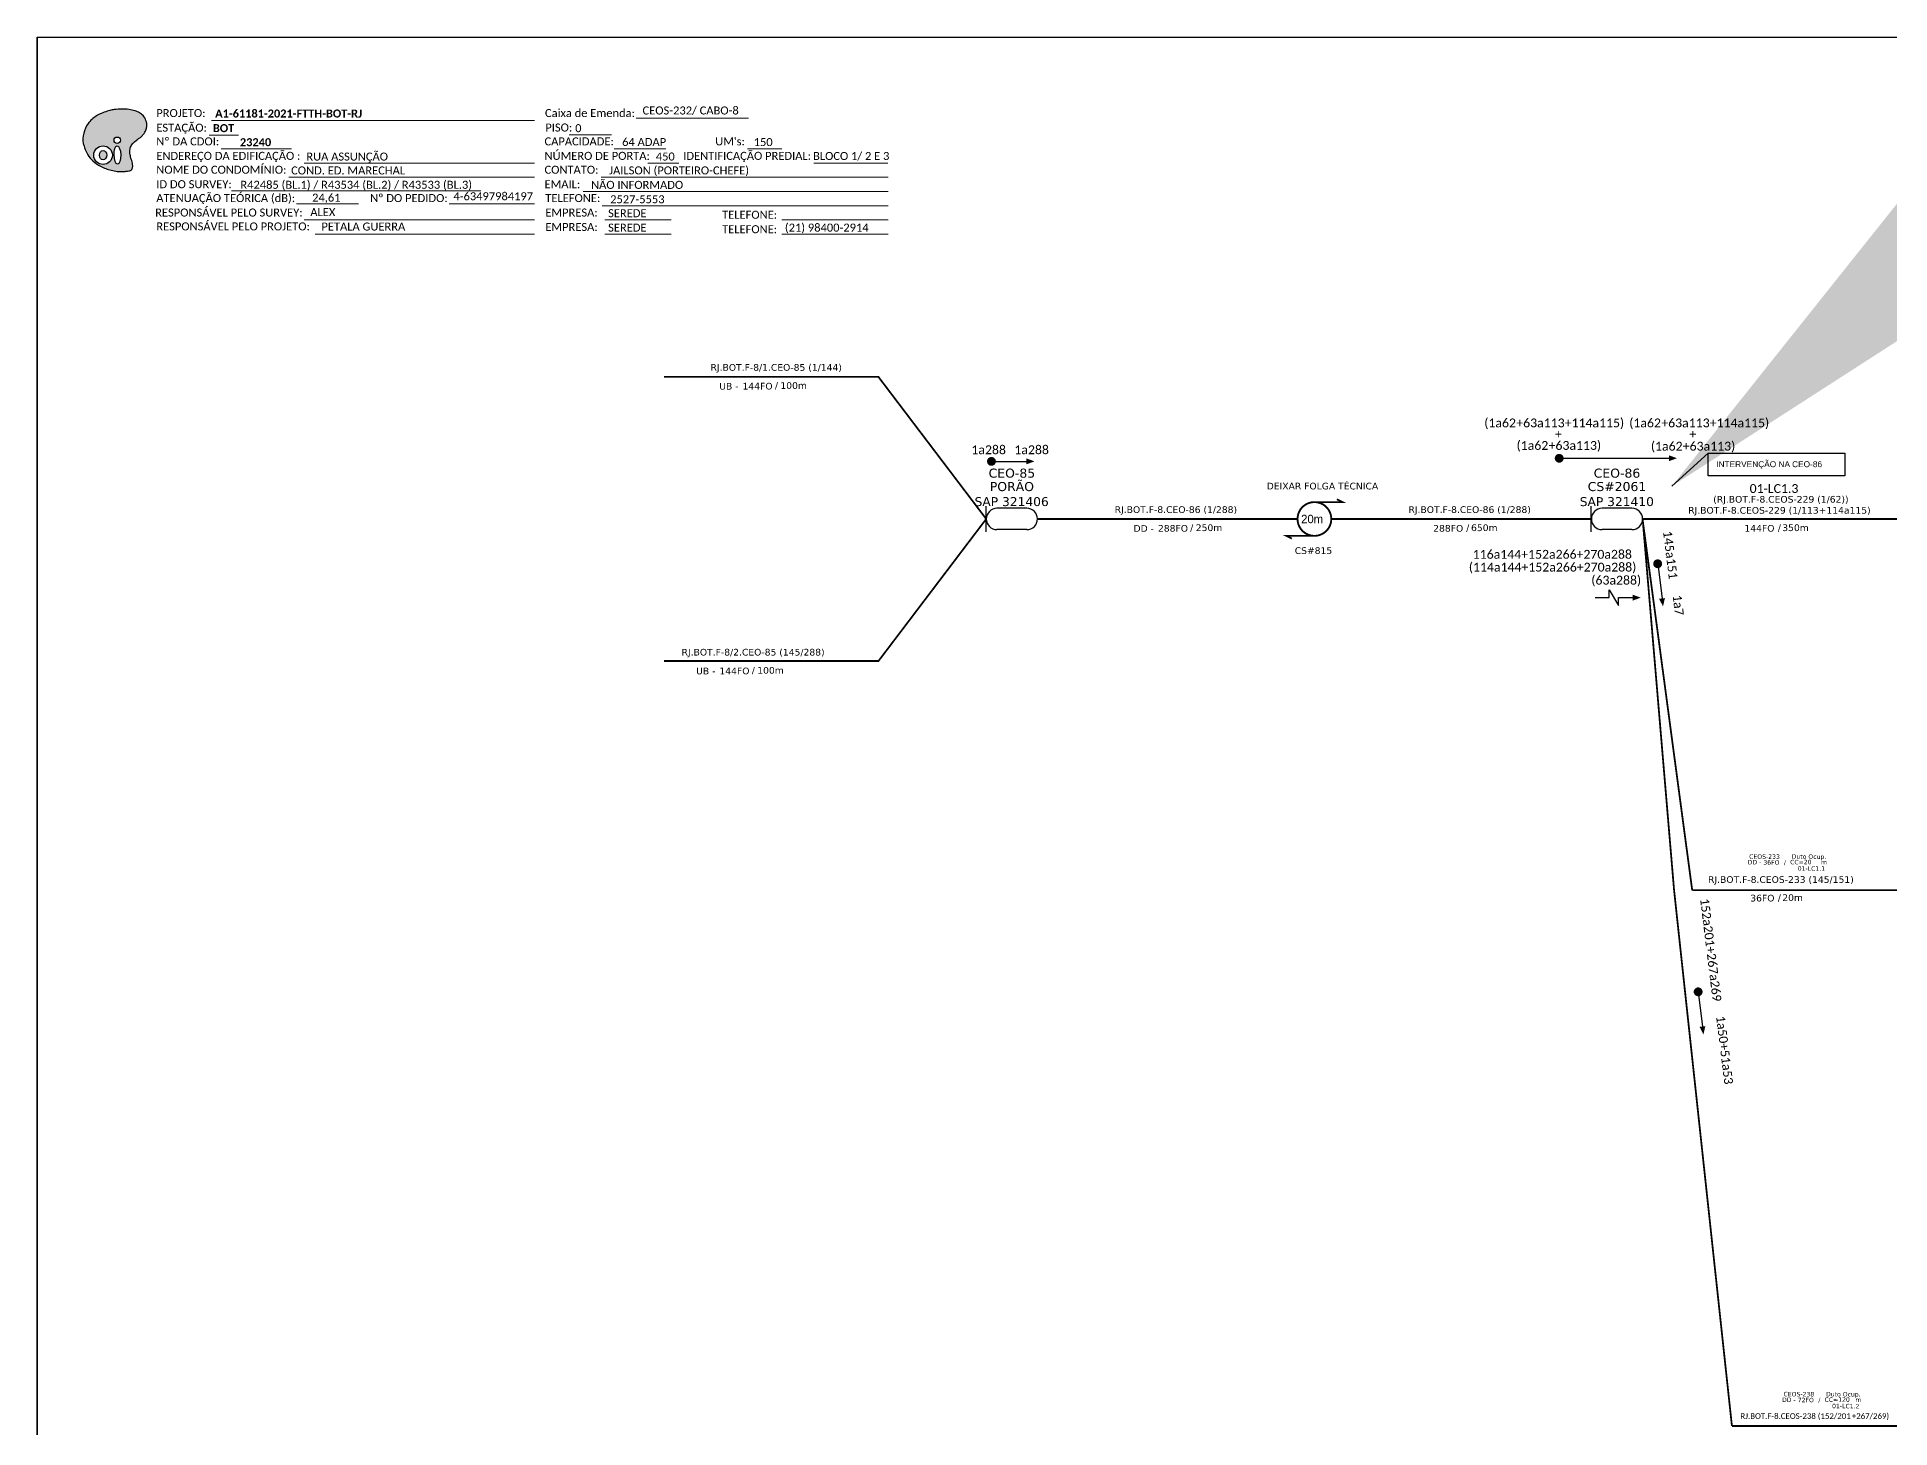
# Model space of a CAD drawing. Extents: x -4 to 1788, y 1 to 595.
# Drawn here: x -3.8 to 411.3, y 283.6 to 595.3 of the extents above; entities that cross this region are included whole.
import ezdxf
from ezdxf.enums import TextEntityAlignment as Align

# ---------------------------------------------------------------- set-up
doc = ezdxf.new("R2010")
doc.units = 0
doc.layers.add('10.4-Postes', color=1, linetype='Continuous', lineweight=0)
doc.layers.add('40.1-ETIQUETAS', color=1, linetype='Continuous', lineweight=20)
for name, color, linetype in [('20.4-CEOS', 1, 'Continuous'), ('20.5-CABO AÉREO', 1, 'Continuous'), ('label_cabos', 7, 'Continuous'), ('SETA', 7, 'Continuous')]:
    doc.layers.add(name, color=color, linetype=linetype)
doc.styles.add('ARIAL', font='arial.ttf')
doc.styles.add('MtXpl_Calibri', font='calibri.ttf')
doc.styles.add('ROMANS', font='romans.shx')
doc.styles.add('siredit', font='verdana.ttf')
doc.styles.add('WMF-Calibri0', font='calibri.ttf')
doc.styles.add('WMF-Calibri1', font='calibrib.ttf')
doc.dimstyles.new('CL', dxfattribs={"dimtxt": 1, "dimasz": 2, "dimexe": 0.18, "dimexo": 0.0625, "dimgap": 0.09, "dimtad": 0, "dimdec": 0, "dimrnd": 1, "dimzin": 0, "dimdsep": 46, "dimtxsty": 'siredit', "dimblk": 'NONE', "dimcen": 0, "dimse1": 1, "dimse2": 1, "dimsd1": 1, "dimsd2": 1, "dimclrt": 7, "dimadec": 0, "dimazin": 0, "dimtfac": 1, "dimtdec": 0, "dimtofl": 0, "dimtmove": 0, "dimatfit": 3, "dimfxl": 1, "dimtolj": 1, "dimtzin": 0, "dimarcsym": 0})

# ---------------------------------------------------------------- blocks, each defined once
blk = doc.blocks.new('OI')
h = blk.add_hatch(color=40)
edge = h.paths.add_edge_path()
edge.add_spline(control_points=[(4.35, -0.67), (3.92, -0.99), (3.26, -1.5), (2.81, -2.59), (2.9, -3.5), (3.06, -4.27), (3.31, -4.85), (3.37, -5.39), (3.4, -5.88), (3.2, -6.4), (2.54, -6.61), (1.65, -6.63), (0.55, -6.67), (-0.56, -6.42), (-1.61, -6.14), (-2.77, -5.61), (-3.92, -4.77), (-4.89, -3.7), (-5.34, -2.65), (-5.6, -1.94), (-5.85, -0.96), (-5.71, 0.47), (-5.1, 2.02), (-4.14, 3.02), (-3.3, 3.61), (-2.37, 4.16), (-1.36, 4.44), (-0.56, 4.7), (0.79, 4.85), (2.24, 4.97), (3.79, 4.57), (4.67, 4.21), (5.44, 3.65), (5.76, 2.99), (6.03, 2.21), (6.01, 1.46), (5.72, 0.64), (5.31, 0.08), (4.88, -0.38), (4.51, -0.55), (4.35, -0.67)], knot_values=[0, 0, 0, 0, 1.60434, 2.417191, 3.427595, 4.282808, 4.776746, 5.304182, 5.888771, 6.258406, 6.858137, 7.79129, 8.986195, 10.124242, 11.187857, 12.242908, 13.953784, 15.414161, 16.515391, 17.349188, 17.675853, 19.552021, 21.515531, 22.568638, 23.63245, 24.621084, 25.782718, 26.745347, 27.142653, 29.870543, 31.004649, 31.921532, 32.709589, 33.801391, 34.042471, 35.192333, 35.971461, 36.628871, 37.254359, 37.836911, 37.836911, 37.836911, 37.836911], degree=3, periodic=0)
h.paths.add_polyline_path([(1.13, -0.87, -1), (-0.04, -0.87, -1)], flags=16)
edge = h.paths.add_edge_path(flags=16)
edge.add_ellipse((0.56, -3.59), major_axis=(-0.02, 1.71), ratio=0.361305, start_angle=0, end_angle=360)
h.paths.add_polyline_path([(-0.36, -3.62, -1), (-3.8, -3.62, -1)], flags=16)
edge = h.paths.add_edge_path(flags=0)
edge.add_ellipse((-2.08, -3.62), major_axis=(0, 0.885), ratio=0.758294, start_angle=0, end_angle=360)
at = {"color": 40}
for centre, radius in [((-2.08, -3.62), 1.72), ((0.54, -0.87), 0.587)]:
    blk.add_circle(centre, radius, dxfattribs=at)
blk.add_ellipse((-2.08, -3.62), major_axis=(0, 0.885), ratio=0.758294, start_param=-3.141592653589792, end_param=3.141592653589792, dxfattribs=at)
blk.add_ellipse((0.56, -3.59), major_axis=(-0.02, 1.71), ratio=0.361305, dxfattribs=at)
at = {"color": 40, "start_tangent": (-0.800898, -0.598801), "end_tangent": (-0.800898, -0.598801)}
blk.add_spline([(4.35, -0.67), (3.2, -1.78), (2.9, -2.54), (2.92, -3.55), (3.12, -4.38), (3.28, -4.85), (3.37, -5.37), (3.35, -5.95), (3.2, -6.29), (2.66, -6.55), (1.73, -6.63), (0.54, -6.62), (-0.58, -6.41), (-1.6, -6.11), (-2.56, -5.67), (-3.95, -4.67), (-4.89, -3.56), (-5.37, -2.56), (-5.64, -1.78), (-5.72, -1.46), (-5.63, 0.42), (-4.84, 2.22), (-4.13, 2.99), (-3.27, 3.62), (-2.4, 4.09), (-1.3, 4.47), (-0.37, 4.72), (0.02, 4.77), (2.75, 4.8), (3.85, 4.53), (4.69, 4.16), (5.31, 3.68), (5.85, 2.73), (5.93, 2.5), (5.94, 1.35), (5.67, 0.62), (5.29, 0.08), (4.84, -0.36), (4.35, -0.67)], degree=3, dxfattribs=at)
blk = doc.blocks.new('ETIQUETA_RS5F')
at = {"layer": '40.1-ETIQUETAS', "color": 0, "style": 'siredit'}
blk.add_text('/', height=1.5, dxfattribs=at).set_placement((1.58, -1.95), align=Align.MIDDLE_RIGHT)
for tag, p in [('ETIQUETA_R_PRIMARIA', (1.21, 4.1)), ('ETIQUETA_R_SECUNDARIA', (1.21, 2.1)), ('F_ATIVAS/F_MORTAS', (1.14, -4.24))]:
    blk.add_attdef(tag, text='', height=1.5, dxfattribs=at).set_placement(p, align=Align.MIDDLE_CENTER)
for tag, p in [('TIPO_CABO', (-6.58, -2.12)), ('CAP_CABO', (0.4, -2.09))]:
    blk.add_attdef(tag, text='', height=1.5, dxfattribs=at).set_placement(p, align=Align.MIDDLE_RIGHT)
blk.add_attdef('METROS', text='', height=1.5, dxfattribs=at).set_placement((2.14, -1.95), align=Align.MIDDLE_LEFT)
for tag, p in [('FUSÃO_1', (0.85, -8.39)), ('FUSÃO_2', (0.85, -10.6)), ('FUSÃO_3', (0.85, -12.93)), ('FUSÃO_4', (0.85, -15.14)), ('FUSÃO_5', (0.85, -17.16))]:
    blk.add_attdef(tag, text='', height=1.5, dxfattribs=at).set_placement(p, align=Align.CENTER)
blk = doc.blocks.new('_None')
blk = doc.blocks.new('Inst CB DT OCUP CFOA-SM-DD-S-72')
at = {"layer": 'label_cabos', "color": 0, "style": 'siredit'}
for tag, flags, p in [('ID_ATIVIDADE', 3, (1.31, 2.67)), ('FATOR', 1, (11.56, 2.55))]:
    blk.add_attdef(tag, text='', height=1, rotation=359.69, dxfattribs=dict(at, flags=flags)).set_placement(p, align=Align.MIDDLE_CENTER)
for tag, p in [('TIPO_CABO', (1.11, 0)), ('DESTINO_CABO', (3.13, 1.26)), ('CABO', (4.69, -0.05)), ('/', (7.71, -0.05)), ('LANCE', (10.41, 0.02)), ('TIPO_CABO', (13.11, 1.24)), ('UND', (16.46, 0)), ('FID', (13.65, -1.41))]:
    blk.add_attdef(tag, text='', height=1, rotation=359.69, dxfattribs=at).set_placement(p, align=Align.MIDDLE_CENTER)
blk.add_attdef('QTDE', (11.93, -0.45), '', height=1, rotation=359.69, dxfattribs=at)
blk = doc.blocks.new('Inst CB DT OCUP CFOA-SM-DD-S-36')
at = {"layer": 'label_cabos', "color": 0, "style": 'siredit'}
for tag, flags, p in [('ID_ATIVIDADE', 3, (1.31, 2.67)), ('FATOR', 1, (11.56, 2.55))]:
    blk.add_attdef(tag, text='', height=1, rotation=359.69, dxfattribs=dict(at, flags=flags)).set_placement(p, align=Align.MIDDLE_CENTER)
for tag, p in [('TIPO_CABO', (1.11, 0)), ('DESTINO_CABO', (3.13, 1.26)), ('CABO', (4.69, -0.05)), ('/', (7.71, -0.05)), ('LANCE', (10.41, 0.02)), ('TIPO_CABO', (13.11, 1.24)), ('UND', (16.46, 0)), ('FID', (13.65, -1.41))]:
    blk.add_attdef(tag, text='', height=1, rotation=359.69, dxfattribs=at).set_placement(p, align=Align.MIDDLE_CENTER)
blk.add_attdef('QTDE', (11.93, -0.45), '', height=1, rotation=359.69, dxfattribs=at)
blk = doc.blocks.new('*U112')
at = {"color": 3}
blk.add_lwpolyline([(0.0000405, 0.000041), (0.0001936, 0.000041), (0.0001936, 0.0000158), (0.0000405, 0.0000158)], close=True, dxfattribs=at)
at = {"color": 3, "style": 'ARIAL'}
blk.add_attdef('SERVIÇO_EM_EMENDA_EXIST', text='', height=0.00000666, dxfattribs=at).set_placement((0.0001321, 0.0000254), align=Align.RIGHT)
blk.add_attdef('FID', (0.0001344, 0.0000254), '', height=0.00000666, dxfattribs=at)
at = {"layer": '10.4-Postes', "lineweight": 0, "style": 'ROMANS'}
for tag, p, flags in [('ID_ATIVIDADE', (-0.0000068, -0.0000086), 3), ('QTDE', (-0.000006, -0.000014), 3), ('FATOR', (-0.0000019, -0.0000113), 1)]:
    blk.add_attdef(tag, p, '', height=0.00000209, dxfattribs=dict(at, flags=flags))
at = {"color": 3}
blk.add_leader([(-0.0000002, 0.0000042), (0.0000405, 0.000041)], dimstyle='CL', override={"dimgap": 0.09, "dimtad": 0}, dxfattribs=at)

msp = doc.modelspace()

# ---------------------------------------------------------------- linework, layer by layer
msp.add_line((-3.83, 595.26), (-3.83, 1.26))
at = {"color": 7}
msp.add_lwpolyline([(-3.83, 595.26), (837.17, 595.26), (837.17, 1.26), (-3.83, 1.26)], close=True, dxfattribs=at)
at = {"color": 7, "lineweight": 0}
for points in [[(130.43, 577.07), (155.56, 577.07)], [(34.76, 573.3), (41.31, 573.3)], [(35.28, 576.58), (107.59, 576.58)], [(115.38, 573.34), (124.87, 573.34)], [(37.42, 570.23), (53.18, 570.23)], [(125.43, 570.23), (137.05, 570.23)], [(155.37, 570.23), (163.04, 570.23)], [(55.99, 566.99), (107.59, 566.99)], [(133.02, 566.99), (139.96, 566.99)], [(170.19, 566.99), (186.81, 566.99)], [(39.74, 560.82), (95.56, 560.82)], [(52.58, 563.88), (107.59, 563.88)], [(118.51, 560.64), (186.84, 560.64)], [(122.55, 563.88), (186.84, 563.88)], [(54.28, 557.85), (68.22, 557.85)], [(88.51, 557.85), (107.61, 557.85)], [(122.79, 557.41), (186.84, 557.41)], [(55.99, 554.29), (107.59, 554.29)], [(123.4, 554.29), (138.2, 554.29)], [(163, 554.29), (186.84, 554.29)], [(58.48, 551.06), (107.59, 551.06)], [(123.4, 551.06), (138.2, 551.06)], [(163, 551.06), (186.84, 551.06)]]:
    msp.add_lwpolyline(points, dxfattribs=at)
at = {"color": 7}
for points, const_width in [([(209.5, 500.17, 1), (210.49, 500.17, 1)], 0.99), ([(282.35, 491.05, 1.000012), (282.35, 483.49, 0.999978)], 0.42)]:
    msp.add_lwpolyline(points, format="xyb", close=True, dxfattribs=dict(at, const_width=const_width))
at = {"color": 0, "const_width": 0.99}
for points in [[(336.7, 500.87, 1), (337.69, 500.87, 1)], [(359.19, 477.72, 1), (359.32, 476.74, 1)], [(368.26, 381.81, 1), (368.38, 380.82, 1)]]:
    msp.add_lwpolyline(points, format="xyb", close=True, dxfattribs=at)
at = {"color": 7, "const_width": 0.394}
for points in [[(282.35, 491.05), (288.65, 491.05), (287.39, 491.68)], [(282.35, 483.49), (276.05, 483.49), (277.31, 482.86)]]:
    msp.add_lwpolyline(points, dxfattribs=at)
at = {"color": 0}
msp.add_lwpolyline([(348.4, 469.64), (348.4, 471.39), (350.49, 467.89), (350.5, 469.64)], dxfattribs=at)
at = {"layer": '20.4-CEOS', "color": 7}
for p, q in [((217.92, 489.66), (211.21, 489.66)), ((217.92, 484.88), (211.21, 484.88))]:
    msp.add_line(p, q, dxfattribs=at)
at = {"layer": '20.4-CEOS', "color": 5}
for p, q in [((353.5, 489.66), (346.79, 489.66)), ((353.5, 484.88), (346.79, 484.88))]:
    msp.add_line(p, q, dxfattribs=at)
at = {"layer": '20.4-CEOS', "color": 7}
msp.add_lwpolyline([(208.82, 484.38), (208.82, 490.15)], dxfattribs=at)
at = {"layer": '20.4-CEOS', "color": 5}
msp.add_lwpolyline([(344.39, 484.38), (344.39, 490.15)], dxfattribs=at)
at = {"layer": '20.4-CEOS', "color": 7}
for centre, start, end in [((211.21, 487.27), 90, 270), ((217.92, 487.27), 270, 90)]:
    msp.add_arc(centre, 2.39, start, end, dxfattribs=at)
at = {"layer": '20.4-CEOS', "color": 5}
for centre, start, end in [((346.79, 487.27), 90, 270), ((353.5, 487.27), 270, 90)]:
    msp.add_arc(centre, 2.39, start, end, dxfattribs=at)
at = {"layer": '20.5-CABO AÉREO', "color": 7, "ltscale": 50, "const_width": 0.4}
for points in [[(136.6, 519.1), (184.68, 519.1), (208.82, 487.27)], [(136.6, 455.44), (184.68, 455.44), (208.82, 487.27)], [(220.32, 487.27), (278.57, 487.27)], [(355.89, 487.27), (355.86, 487.27), (366.99, 404.09)], [(355.89, 487.27), (362.93, 404.09), (375.89, 284.03)], [(366.99, 404.09), (414.14, 404.09)], [(375.89, 284.03), (414.04, 284.03)]]:
    msp.add_lwpolyline(points, dxfattribs=at)
at = {"layer": '40.1-ETIQUETAS', "color": 7, "const_width": 0.4}
msp.add_lwpolyline([(286.13, 487.27), (344.39, 487.27)], dxfattribs=at)
at = {"layer": '40.1-ETIQUETAS', "color": 5, "const_width": 0.4}
msp.add_lwpolyline([(355.86, 487.27), (414.12, 487.27)], dxfattribs=at)
at = {"layer": 'SETA', "color": 7}
msp.add_lwpolyline([(210, 500.17), (218.51, 500.17)], dxfattribs=at)
at = {"layer": 'SETA', "color": 0}
for points in [[(337.2, 500.87), (362.45, 500.87)], [(359.26, 477.23), (360.3, 468.79)], [(345.24, 469.64), (348.4, 469.64)], [(350.5, 469.64), (353.66, 469.64)], [(368.32, 381.31), (369.36, 372.87)]]:
    msp.add_lwpolyline(points, dxfattribs=at)
at = {"layer": 'SETA', "color": 7}
msp.add_solid([(217.83, 500.84), (219.64, 500.18), (217.83, 499.52)], dxfattribs=at)
at = {"layer": 'SETA', "color": 0}
for points in [[(361.77, 501.54), (363.59, 500.88), (361.77, 500.22)], [(353.66, 470.3), (355.47, 469.64), (353.66, 468.98)], [(360.88, 469.55), (360.45, 467.67), (359.57, 469.39)], [(369.94, 373.63), (369.51, 371.75), (368.63, 373.47)]]:
    msp.add_solid(points, dxfattribs=at)

# ---------------------------------------------------------------- block references
at = {"color": 7, "xscale": 1.213923925163967, "yscale": 1.213923925163967, "zscale": 1.213923925163967, "rotation": 0.1532896023949059}
msp.add_blockref('OI', (13.47, 573.2), dxfattribs=at)
at = {"color": 0, "lineweight": 0, "xscale": 199999.9999999376, "yscale": 199999.9999999376, "zscale": 199999.9999999376}
msp.add_blockref('*U112', (362.49, 493.8), dxfattribs=at).add_auto_attribs({'SERVIÇO_EM_EMENDA_EXIST': 'INTERVENÇÃO NA', 'FID': 'CEO-86'})
at = {"color": 7, "lineweight": 0}
ref = msp.add_blockref('Inst CB DT OCUP CFOA-SM-DD-S-36', (380.05, 410.36), dxfattribs=at)
ref.add_attrib('DESTINO_CABO', 'CEOS-233', dxfattribs={"layer": 'label_cabos', "color": 0, "height": 1, "rotation": 359.69, "style": 'siredit'}).set_placement((383.19, 411.62), align=Align.MIDDLE_CENTER)
ref.add_attrib('TIPO_CABO', 'Duto Ocup.', dxfattribs={"layer": 'label_cabos', "color": 0, "height": 1, "rotation": 359.69, "style": 'siredit'}).set_placement((393.16, 411.61), align=Align.MIDDLE_CENTER)
ref.add_attrib('/', '/', dxfattribs={"layer": 'label_cabos', "color": 0, "height": 1, "rotation": 359.69, "style": 'siredit'}).set_placement((387.77, 410.31), align=Align.MIDDLE_CENTER)
ref.add_attrib('FID', '01-LC1.1', dxfattribs={"layer": 'label_cabos', "color": 0, "height": 1, "rotation": 359.69, "style": 'siredit'}).set_placement((393.7, 408.95), align=Align.MIDDLE_CENTER)
ref.add_attrib('LANCE', 'CC=', dxfattribs={"layer": 'label_cabos', "color": 0, "height": 1, "rotation": 359.69, "style": 'siredit'}).set_placement((390.46, 410.38), align=Align.MIDDLE_CENTER)
ref.add_attrib('UND', 'm', dxfattribs={"layer": 'label_cabos', "color": 0, "height": 1, "rotation": 359.69, "style": 'siredit'}).set_placement((396.52, 410.36), align=Align.MIDDLE_CENTER)
ref.add_attrib('CABO', '36FO', dxfattribs={"layer": 'label_cabos', "color": 0, "height": 1, "rotation": 359.69, "style": 'siredit'}).set_placement((384.74, 410.31), align=Align.MIDDLE_CENTER)
ref.add_attrib('TIPO_CABO', 'DD - ', dxfattribs={"layer": 'label_cabos', "color": 0, "height": 1, "rotation": 359.69, "style": 'siredit'}).set_placement((381.17, 410.36), align=Align.MIDDLE_CENTER)
ref.add_attrib('QTDE', '20', (391.98, 409.91), dxfattribs={"layer": 'label_cabos', "color": 0, "height": 1, "rotation": 359.69, "style": 'siredit'})
at = {"color": 6, "lineweight": 0}
ref = msp.add_blockref('Inst CB DT OCUP CFOA-SM-DD-S-72', (387.76, 289.9), dxfattribs=at)
ref.add_attrib('DESTINO_CABO', 'CEOS-238', dxfattribs={"layer": 'label_cabos', "color": 0, "height": 1, "rotation": 359.69, "style": 'siredit'}).set_placement((390.89, 291.16), align=Align.MIDDLE_CENTER)
ref.add_attrib('TIPO_CABO', 'Duto Ocup.', dxfattribs={"layer": 'label_cabos', "color": 0, "height": 1, "rotation": 359.69, "style": 'siredit'}).set_placement((400.86, 291.15), align=Align.MIDDLE_CENTER)
ref.add_attrib('/', '/', dxfattribs={"layer": 'label_cabos', "color": 0, "height": 1, "rotation": 359.69, "style": 'siredit'}).set_placement((395.47, 289.85), align=Align.MIDDLE_CENTER)
ref.add_attrib('FID', '01-LC1.2', dxfattribs={"layer": 'label_cabos', "color": 0, "height": 1, "rotation": 359.69, "style": 'siredit'}).set_placement((401.4, 288.49), align=Align.MIDDLE_CENTER)
ref.add_attrib('LANCE', 'CC=', dxfattribs={"layer": 'label_cabos', "color": 0, "height": 1, "rotation": 359.69, "style": 'siredit'}).set_placement((398.17, 289.92), align=Align.MIDDLE_CENTER)
ref.add_attrib('UND', 'm', dxfattribs={"layer": 'label_cabos', "color": 0, "height": 1, "rotation": 359.69, "style": 'siredit'}).set_placement((404.22, 289.9), align=Align.MIDDLE_CENTER)
ref.add_attrib('CABO', '72FO', dxfattribs={"layer": 'label_cabos', "color": 0, "height": 1, "rotation": 359.69, "style": 'siredit'}).set_placement((392.44, 289.85), align=Align.MIDDLE_CENTER)
ref.add_attrib('TIPO_CABO', 'DD - ', dxfattribs={"layer": 'label_cabos', "color": 0, "height": 1, "rotation": 359.69, "style": 'siredit'}).set_placement((388.87, 289.9), align=Align.MIDDLE_CENTER)
ref.add_attrib('QTDE', '120', (399.69, 289.45), dxfattribs={"layer": 'label_cabos', "color": 0, "height": 1, "rotation": 359.69, "style": 'siredit'})
at = {"layer": '40.1-ETIQUETAS', "color": 0}
ref = msp.add_blockref('ETIQUETA_RS5F', (160.59, 519.13), dxfattribs=at)
ref.add_attrib('ETIQUETA_R_SECUNDARIA', 'RJ.BOT.F-8/1.CEO-85 (1/144)', dxfattribs={"color": 0, "height": 1.5, "style": 'siredit'}).set_placement((161.77, 521.23), align=Align.MIDDLE_CENTER)
ref.add_attrib('TIPO_CABO', 'UB - ', dxfattribs={"color": 0, "height": 1.5, "style": 'siredit'}).set_placement((153.97, 517.01), align=Align.MIDDLE_RIGHT)
ref.add_attrib('CAP_CABO', '144FO', dxfattribs={"color": 0, "height": 1.5, "style": 'siredit'}).set_placement((160.95, 517.03), align=Align.MIDDLE_RIGHT)
ref.add_attrib('METROS', '100m', dxfattribs={"color": 0, "height": 1.5, "style": 'siredit'}).set_placement((162.7, 517.17), align=Align.MIDDLE_LEFT)
ref = msp.add_blockref('ETIQUETA_RS5F', (155.41, 455.32), dxfattribs=at)
ref.add_attrib('ETIQUETA_R_SECUNDARIA', 'RJ.BOT.F-8/2.CEO-85 (145/288)', dxfattribs={"color": 0, "height": 1.5, "style": 'siredit'}).set_placement((156.59, 457.42), align=Align.MIDDLE_CENTER)
ref.add_attrib('TIPO_CABO', 'UB - ', dxfattribs={"color": 0, "height": 1.5, "style": 'siredit'}).set_placement((148.8, 453.2), align=Align.MIDDLE_RIGHT)
ref.add_attrib('CAP_CABO', '144FO', dxfattribs={"color": 0, "height": 1.5, "style": 'siredit'}).set_placement((155.78, 453.22), align=Align.MIDDLE_RIGHT)
ref.add_attrib('METROS', '100m', dxfattribs={"color": 0, "height": 1.5, "style": 'siredit'}).set_placement((157.52, 453.36), align=Align.MIDDLE_LEFT)

# ---------------------------------------------------------------- texts
at = {"color": 7, "lineweight": 0, "style": 'WMF-Calibri0'}
for s, height, p in [('PROJETO:', 1.793, (22.88, 577.33)), ('Caixa de Emenda:', 1.7927, (109.97, 577.33)), ('ESTAÇÃO:', 1.793, (22.88, 574.05)), ('Nº DA CDOI:', 1.7927, (22.88, 570.98)), ('ENDEREÇO DA EDIFICAÇÃO :', 1.7927, (22.88, 567.74)), ('CAPACIDADE:', 1.7927, (109.86, 570.98)), ('NÚMERO DE PORTA:', 1.7927, (109.86, 567.74)), ('IDENTIFICAÇÃO PREDIAL:', 1.7927, (140.94, 567.74)), ("UM's:", 1.793, (148.1, 570.98)), ('NOME DO CONDOMÍNIO:', 1.7927, (22.88, 564.63)), ('CONTATO:', 1.793, (109.86, 564.63)), ('ATENUAÇÃO TEÓRICA (dB):', 1.7927, (22.88, 558.28)), ('ID DO SURVEY:', 1.7927, (22.88, 561.39)), ('EMAIL:', 1.793, (109.86, 561.39)), ('RESPONSÁVEL PELO SURVEY:', 1.7927, (22.63, 555.04)), ('Nº DO PEDIDO:', 1.7927, (70.8, 558.28)), ('TELEFONE:', 1.793, (110.04, 558.28)), ('EMPRESA:', 1.793, (110.04, 555.04)), ('TELEFONE:', 1.793, (149.65, 554.54)), ('RESPONSÁVEL PELO PROJETO:', 1.7927, (22.88, 551.93)), ('EMPRESA:', 1.793, (110.04, 551.8)), ('TELEFONE:', 1.793, (149.65, 551.3))]:
    msp.add_text(s, height=height, dxfattribs=at).set_placement(p)
at = {"color": 7}
for s, height, style, p in [('A1-61181-2021-FTTH-BOT-RJ', 1.7927, 'WMF-Calibri1', (36.07, 577.23)), ('CEOS-232/ CABO-8', 1.7927, 'WMF-Calibri0', (131.82, 577.91)), ('BOT', 1.793, 'WMF-Calibri1', (35.56, 573.95)), ('PISO:', 1.793, 'WMF-Calibri0', (110.04, 574.09)), ('0', 1.79, 'WMF-Calibri0', (116.73, 573.94)), ('RUA ASSUNÇÃO', 1.7927, 'WMF-Calibri0', (56.5, 567.58)), (' 64 ADAP', 1.793, 'WMF-Calibri0', (126.61, 570.85)), ('450', 1.793, 'WMF-Calibri0', (134.79, 567.59)), ('150', 1.793, 'WMF-Calibri0', (156.72, 570.83)), ('BLOCO 1/ 2 E 3', 1.7927, 'WMF-Calibri0', (170.02, 567.71)), ('COND. ED. MARECHAL', 1.7927, 'WMF-Calibri0', (53.09, 564.47)), ('JAILSON (PORTEIRO-CHEFE)', 1.7927, 'WMF-Calibri0', (124.33, 564.48)), ('R42485 (BL.1) / R43534 (BL.2) / R43533 (BL.3)', 1.7927, 'WMF-Calibri0', (41.72, 561.26)), ('4-63497984197', 1.7927, 'WMF-Calibri0', (89.45, 558.69)), ('NÃO INFORMADO', 1.7927, 'WMF-Calibri0', (120.29, 561.24)), ('ALEX', 1.793, 'WMF-Calibri0', (57.39, 555.13)), ('24,61', 1.793, 'WMF-Calibri0', (57.8, 558.38)), ('SEREDE', 1.793, 'WMF-Calibri0', (124.11, 554.89)), ('2527-5553', 1.793, 'WMF-Calibri0', (124.57, 558.01)), ('PETALA GUERRA', 1.7927, 'WMF-Calibri0', (59.88, 551.9)), ('SEREDE', 1.793, 'WMF-Calibri0', (124.11, 551.66)), ('(21) 98400-2914', 1.7927, 'WMF-Calibri0', (163.71, 551.66)), ('RJ.BOT.F-8.CEOS-238 (152/201', 1.2672, 'MtXpl_Calibri', (377.79, 285.62)), ('+267/269)', 1.267, 'MtXpl_Calibri', (402.76, 285.62))]:
    msp.add_text(s, height=height, dxfattribs=dict(at, style=style)).set_placement(p)
at = {"color": 7, "style": 'WMF-Calibri1'}
msp.add_text('23240', height=1.793, dxfattribs=at).set_placement((45.12, 570.8), align=Align.CENTER)
at = {"color": 1, "style": 'MtXpl_Calibri'}
for s, p in [('(1a62', (320.4, 507.8)), ('+63a113+114a115)', (327.58, 507.8)), ('+', (336.23, 505.29)), ('(1a62', (352.88, 507.8)), ('+63a113+114a115)', (360.07, 507.8)), ('+', (366.39, 505.29)), ('116a144+152a266+270a288', (317.82, 478.36))]:
    msp.add_text(s, height=1.98, dxfattribs=at).set_placement(p)
at = {"color": 5, "style": 'MtXpl_Calibri'}
for s, p in [('(1a62', (327.64, 502.76)), ('+63a113)', (334.82, 502.76)), ('(1a62', (357.73, 502.59)), ('+63a113)', (364.87, 502.59)), ('(114a144+152a266+270a288)', (316.94, 475.49))]:
    msp.add_text(s, height=1.98, dxfattribs=at).set_placement(p)
at = {"color": 7}
msp.add_text('20m', height=1.89, dxfattribs=at).set_placement((279.38, 486.32))
at = {"color": 7, "char_height": 1.98, "width": 25.1052, "attachment_point": 5}
for insert in [(209.37, 502.77), (219, 502.77)]:
    msp.add_mtext('{\\fCalibri|b0|i0|c0|p34;\\C7;1a288}', dxfattribs=dict(at, insert=insert))
at = {"color": 3, "insert": (385.32, 494.08), "char_height": 1.98, "width": 25.1052, "attachment_point": 5}
msp.add_mtext('{\\fCalibri|b0|i0|c0|p34;\\C7;01-LC1.3}', dxfattribs=at)
at = {"color": 0, "char_height": 1.98, "width": 25.1052, "attachment_point": 5, "rotation": 277.0192}
for s, insert in [('{\\fCalibri|b0|i0|c0|p34;\\C7;145a151}', (362.09, 479.2)), ('{\\fCalibri|b0|i0|c0|p34;\\C7;1a7}', (363.86, 467.96)), ('{\\fCalibri|b0|i0|c0|p34;\\C7;1a50\\C0;+51a53}', (374.25, 368.26))]:
    msp.add_mtext(s, dxfattribs=dict(at, insert=insert))
at = {"color": 5, "insert": (349.97, 473.34), "char_height": 1.98, "width": 25.1052, "attachment_point": 5}
msp.add_mtext('{\\fCalibri|b0|i0|c0|p34;(63a288)}', dxfattribs=at)
at = {"color": 7, "insert": (371.15, 390.7), "char_height": 1.98, "width": 25.1052, "attachment_point": 5, "rotation": 277.0192}
msp.add_mtext('{\\fCalibri|b0|i0|c0|p34;\\C7;152a201\\C0;+267a269}', dxfattribs=at)
at = {"layer": '20.4-CEOS', "color": 7, "style": 'siredit'}
for s, height, p in [('CEO-85', 2.028, (214.57, 497.54)), ('CEO-86', 2.028, (350.14, 497.54)), ('PORÃO', 2.028, (214.57, 494.54)), ('CS#2061', 2.028, (350.14, 494.54)), ('SAP 321406', 2, (214.52, 491.16)), ('SAP 321410', 2, (350.1, 491.16))]:
    msp.add_text(s, height=height, dxfattribs=at).set_placement(p, align=Align.MIDDLE_CENTER)
at = {"layer": '40.1-ETIQUETAS', "color": 0, "style": 'siredit'}
for s, p in [('DEIXAR FOLGA TÉCNICA', (284.15, 494.64)), ('RJ.BOT.F-8.CEO-86 (1/288)', (251.31, 489.37)), ('RJ.BOT.F-8.CEO-86 (1/288)', (317.13, 489.37)), ('CS#815', (282.14, 480.18))]:
    msp.add_text(s, height=1.5, dxfattribs=at).set_placement(p, align=Align.MIDDLE_CENTER)
at = {"layer": '40.1-ETIQUETAS', "color": 1, "style": 'siredit'}
msp.add_text('RJ.BOT.F-8.CEOS-229 (1/113+114a115) ', height=1.5, dxfattribs=at).set_placement((386.86, 489.21), align=Align.MIDDLE_CENTER)
at = {"layer": '40.1-ETIQUETAS', "color": 5, "style": 'siredit'}
msp.add_text('(RJ.BOT.F-8.CEOS-229 (1/62))', height=1.5, dxfattribs=at).set_placement((386.86, 491.68), align=Align.MIDDLE_CENTER)
at = {"layer": '40.1-ETIQUETAS', "color": 0, "style": 'siredit'}
for s, p in [('DD - ', (247.05, 485.15)), ('288FO', (254.03, 485.18)), ('/', (255.21, 485.31)), ('288FO', (315.69, 485.18)), ('/', (317.05, 485.31)), ('/', (386.87, 402.42))]:
    msp.add_text(s, height=1.5, dxfattribs=at).set_placement(p, align=Align.MIDDLE_RIGHT)
for s, p in [('250m', (255.77, 485.31)), ('650m', (317.44, 485.31)), ('20m', (387.17, 402.42))]:
    msp.add_text(s, height=1.5, dxfattribs=at).set_placement(p, align=Align.MIDDLE_LEFT)
at = {"layer": '40.1-ETIQUETAS', "color": 1, "style": 'siredit'}
for s, p in [('144FO', (385.42, 485.18)), ('/', (386.87, 485.31))]:
    msp.add_text(s, height=1.5, dxfattribs=at).set_placement(p, align=Align.MIDDLE_RIGHT)
msp.add_text('350m', height=1.5, dxfattribs=at).set_placement((387.17, 485.31), align=Align.MIDDLE_LEFT)
at = {"layer": '40.1-ETIQUETAS', "color": 7, "style": 'siredit'}
msp.add_text('RJ.BOT.F-8.CEOS-233 (145/151)', height=1.5, dxfattribs=at).set_placement((386.86, 406.48), align=Align.MIDDLE_CENTER)
msp.add_text('36FO', height=1.5, dxfattribs=at).set_placement((385.42, 402.31), align=Align.MIDDLE_RIGHT)

doc.saveas('drawing.dxf')
